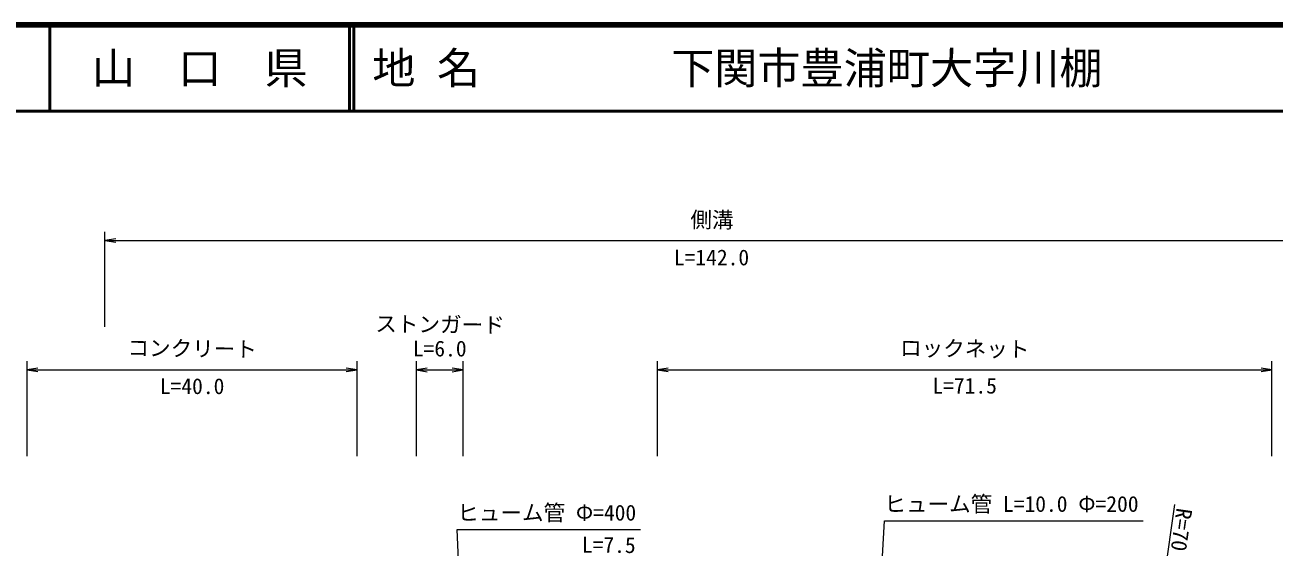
# Model space of a CAD drawing. Units: millimetres at full size, sheet at 1:1000; details may follow other scales. Extents: x 40000 to 680000, y 20000 to 380000.
# Drawn here: x 330108 to 474914, y 319446 to 380000 of the extents above; entities that cross this region are included whole.
import ezdxf
from ezdxf.enums import TextEntityAlignment as Align

# ---------------------------------------------------------------- set-up
doc = ezdxf.new("R2010")
doc.units = ezdxf.units.MM
doc.header["$LTSCALE"] = 1000
for name, color, linetype, lineweight in [('M-STR-HTXT', 7, 'Continuous', 13), ('M-TTL', 2, 'Continuous', 140), ('M-TTL-LINE', 7, 'Continuous', 50)]:
    doc.layers.add(name, color=color, linetype=linetype, lineweight=lineweight)
doc.layers.add('M-TTL-TXT', color=7, linetype='Continuous')
doc.styles.add('ＭＳ ゴシック', font='')
doc.styles.get('ＭＳ ゴシック').set_extended_font_data('MS Gothic')

# ---------------------------------------------------------------- blocks, each defined once
blk = doc.blocks.new('open_arrow')
at = {"color": 0, "linetype": 'Continuous', "lineweight": -2}
blk.add_lwpolyline([(7.5, 1.25), (0, 0), (7.5, -1.25)], dxfattribs=at)

msp = doc.modelspace()

# ---------------------------------------------------------------- linework, layer by layer
at = {"layer": 'M-STR-HTXT'}
for p, q in [((339371, 345000), (339371, 356000)), ((339371, 355000), (480027, 355000)), ((330356, 330000), (330356, 341000)), ((368609, 330000), (368609, 341000)), ((375482, 330000), (375482, 340987)), ((380897, 330000), (380897, 340987)), ((403432, 330000), (403432, 341000)), ((474663, 330000), (474663, 341000)), ((330356, 340000), (368609, 340000)), ((375482, 339987), (380897, 339987)), ((403432, 340000), (474663, 340000)), ((457551, 282941), (463413, 324381))]:
    msp.add_line(p, q, dxfattribs=at)
for points in [[(428031, 291784), (429744, 322478), (459744, 322478)], [(381600, 289409), (380229, 321463), (401479, 321463)]]:
    msp.add_lwpolyline(points, dxfattribs=at)
at = {"layer": 'M-TTL'}
msp.add_line((680000, 380000), (40000, 380000), dxfattribs=at)
at = {"layer": 'M-TTL-LINE'}
for p, q in [((333000, 380000), (333000, 370000)), ((367750, 380000), (367750, 370000)), ((368250, 380000), (368250, 370000)), ((40000, 370000), (680000, 370000))]:
    msp.add_line(p, q, dxfattribs=at)

# ---------------------------------------------------------------- block references
at = {"layer": 'M-STR-HTXT', "xscale": 167, "yscale": 167}
for p in [(339371, 355000), (330356, 340000), (375482, 339987), (403432, 340000)]:
    msp.add_blockref('open_arrow', p, dxfattribs=at)
at = {"layer": 'M-STR-HTXT', "xscale": 167, "yscale": 167, "rotation": 180}
for p in [(368609, 340000), (380897, 339987), (474663, 340000)]:
    msp.add_blockref('open_arrow', p, dxfattribs=at)

# ---------------------------------------------------------------- texts
at = {"layer": 'M-STR-HTXT', "style": 'ＭＳ ゴシック'}
for s, p in [('側溝', (409735, 355939)), ('ストンガード', (378210, 343801)), ('コンクリート', (349479, 341011)), ('ロックネット', (439048, 341000)), ('L=7.5', (397775, 318227))]:
    msp.add_text(s, height=1833, rotation=359.362, dxfattribs=at).set_placement(p, align=Align.BOTTOM_CENTER)
for s, p in [('L=142.0', (409699, 351570)), ('L=6.0', (378189, 341002)), ('L=40.0', (349483, 336637)), ('L=71.5', (439047, 336695))]:
    msp.add_text(s, height=1833, dxfattribs=at).set_placement(p, align=Align.BOTTOM_CENTER)
for s, p in [('ヒューム管 Φ=400', (380229, 321963)), ('ヒューム管 L=10.0 Φ=200', (429744, 322978))]:
    msp.add_text(s, height=1833, dxfattribs=at).set_placement(p, align=Align.BOTTOM_LEFT)
msp.add_text('R=70', height=1833, rotation=261.948, dxfattribs=at).set_placement((464189, 321449), align=Align.MIDDLE_CENTER)
at = {"layer": 'M-TTL-TXT', "style": 'ＭＳ ゴシック'}
msp.add_text('山\u3000口\u3000県', height=3666, dxfattribs=at).set_placement((350375, 375000), align=Align.MIDDLE_CENTER)
for s, p in [('地 名', (370380, 375000)), ('下関市豊浦町大字川棚', (405024, 375000))]:
    msp.add_text(s, height=3666, dxfattribs=at).set_placement(p, align=Align.MIDDLE_LEFT)

doc.saveas('drawing.dxf')
